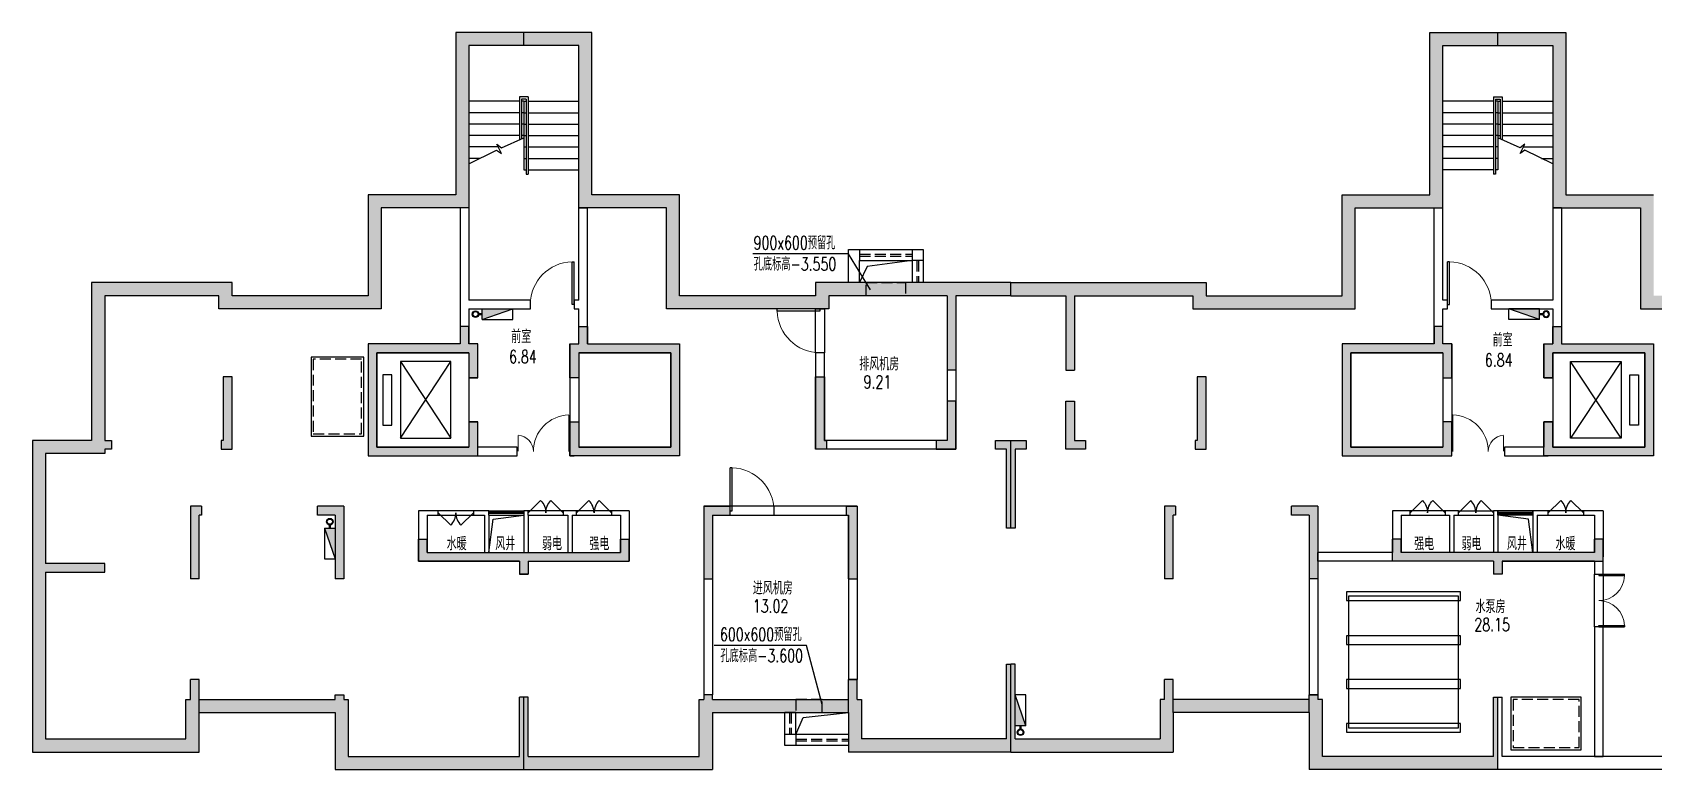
# Model space of a CAD drawing. Extents: x 791398 to 2325386, y -987887 to -518217.
# Drawn here: x 1386078 to 1423028, y -739760 to -722960 of the extents above; entities that cross this region are included whole.
import ezdxf

# ---------------------------------------------------------------- set-up
doc = ezdxf.new("R2010")
doc.units = 0
doc.header["$LTSCALE"] = 1000
doc.header["$MEASUREMENT"] = 0
doc.linetypes.add('BORDER', pattern=[1.75, 0.5, -0.25, 0.5, -0.25, 0, -0.25])
doc.linetypes.add('DASH', pattern=[0.35, 0.25, -0.1])
for name, color, linetype in [('JPS-J', 6, 'Continuous'), ('JPS-X', 1, 'BORDER'), ('JPS-XHS', 7, 'Continuous'), ('LVTRY', 6, 'Continuous'), ('PUB_DIM', 3, 'Continuous'), ('solid', 253, 'Continuous'), ('SPACE', 7, 'Continuous'), ('STAIR', 9, 'Continuous'), ('TEXT', 7, 'Continuous'), ('WALL', 8, 'Continuous'), ('wall-jg', 1, 'Continuous'), ('WINDOW', 8, 'Continuous')]:
    doc.layers.add(name, color=color, linetype=linetype)
doc.styles.add('_TCH_SPACE', font='SIMPLEX', dxfattribs={"bigfont": 'GBCBIG'})
doc.styles.add('TEXT', font='tjromans.shx', dxfattribs={"width": 0.8, "height": 400, "bigfont": 'tjhztxt.shx'})

# ---------------------------------------------------------------- blocks, each defined once
blk = doc.blocks.new('DXHS')
at = {"layer": 'JPS-XHS'}
blk.add_hatch(color=256, dxfattribs=at).paths.add_polyline_path([(-350, 240), (-350, 0), (350, 0)])
at = {"layer": 'JPS-XHS', "linetype": 'Continuous'}
for p, q in [((-350, 240), (-350, 0)), ((-350, 240), (350, 240)), ((-350, 0), (350, 0)), ((350, 240), (350, 0))]:
    blk.add_line(p, q, dxfattribs=at)
at = {"layer": 'JPS-XHS'}
blk.add_line((-350, 240), (350, 0), dxfattribs=at)
blk = doc.blocks.new('FF')
at = {"linetype": 'Continuous'}
for radius in [75, 60]:
    blk.add_circle((0, 0), radius, dxfattribs=at)
blk = doc.blocks.new('$DorLib2D$00000025')
at = {"const_width": 0.02}
for points in [[(0.481, -0.001), (0.481, 0.691)], [(-0.481, 0.001), (-0.481, 0.308)]]:
    blk.add_lwpolyline(points, dxfattribs=at)
at = {"lineweight": 13}
for centre, radius, start, end in [((0.505, -0.002), 0.699, 91.9397, 179.7238), ((-0.501, 0.003), 0.307, 359.7899, 85.7508)]:
    blk.add_arc(centre, radius, start, end, dxfattribs=at)
blk = doc.blocks.new('$DorLib2D$00000116')
at = {"color": 0}
for p, q in [((-0.5, 0), (-0.146, 0.354)), ((0.5, 0), (0.146, 0.354))]:
    blk.add_line(p, q, dxfattribs=at)
for centre, start, end in [((-0.5, 0), 0, 45), ((0.5, 0), 135, 180)]:
    blk.add_arc(centre, 0.5, start, end, dxfattribs=at)
blk = doc.blocks.new('$WINLIB2D$00000001')
for p, q in [((-0.5, 0.5), (0.5, 0.5)), ((-0.5, 0.5), (-0.5, -0.5)), ((0.5, -0.5), (0.5, 0.5)), ((0.5, 0.167), (-0.5, 0.167)), ((0.5, -0.167), (-0.5, -0.167)), ((-0.5, -0.5), (0.5, -0.5))]:
    blk.add_line(p, q)
blk = doc.blocks.new('$DorLib2D$00000002')
for p, q in [((-0.5, 0), (-0.5, 0.4875)), ((-0.475, 0.4875), (-0.5, 0.4875)), ((-0.475, 0), (-0.475, 0.4875)), ((0.475, 0), (0.475, 0.4875)), ((0.475, 0.4875), (0.5, 0.4875)), ((0.5, 0), (0.5, 0.4875)), ((-0.5, 0), (-0.475, 0)), ((0.5, 0), (0.475, 0))]:
    blk.add_line(p, q)
at = {"lineweight": 13}
for centre, start, end in [((-0.4875, 0), 0, 88.53072), ((0.4875, 0), 91.46928, 180)]:
    blk.add_arc(centre, 0.4875, start, end, dxfattribs=at)
blk = doc.blocks.new('$DorLib2D$00000001')
for p, q in [((0.45, 0.975), (0.5, 0.975)), ((0.45, 0), (0.45, 0.975)), ((0.5, 0), (0.5, 0.975)), ((0.5, 0), (0.45, 0))]:
    blk.add_line(p, q)
at = {"lineweight": 13}
blk.add_arc((0.475, 0), 0.975, 91.4693, 180, dxfattribs=at)

msp = doc.modelspace()

# ---------------------------------------------------------------- hatches: boundary and pattern name
at = {"layer": 'solid'}
for points in [[(1395728, -726660), (1393728, -726660), (1393728, -728960), (1390628, -728960), (1390628, -728660), (1387428, -728660), (1387428, -732260), (1386078, -732260), (1386078, -739360), (1389878, -739360), (1389878, -738460), (1389878, -738160), (1389878, -737710), (1389678, -737710), (1389678, -738160), (1389578, -738160), (1389578, -739060), (1386378, -739060), (1386378, -735260), (1387728, -735260), (1387728, -735060), (1386378, -735060), (1386378, -732560), (1387728, -732560), (1387728, -732460), (1387878, -732460), (1387878, -732260), (1387728, -732260), (1387728, -728960), (1390328, -728960), (1390328, -729260), (1394028, -729260), (1394028, -726960), (1396028, -726960), (1396028, -723260), (1397278, -723260), (1397278, -722960), (1395728, -722960)], [(1403928, -728660), (1403928, -728960), (1400828, -728960), (1400828, -726660), (1398828, -726660), (1398828, -722960), (1397278, -722960), (1397278, -723260), (1398528, -723260), (1398528, -726960), (1400528, -726960), (1400528, -729260), (1404228, -729260), (1404228, -728960), (1406928, -728960), (1406928, -730660), (1407128, -730660), (1407128, -728960), (1408378, -728960), (1408378, -728660)], [(1408378, -728660), (1412828, -728660), (1412828, -728960), (1415928, -728960), (1415928, -726660), (1417928, -726660), (1417928, -722960), (1419478, -722960), (1419478, -723260), (1418228, -723260), (1418228, -726960), (1416228, -726960), (1416228, -729260), (1412528, -729260), (1412528, -728960), (1409828, -728960), (1409828, -730660), (1409628, -730660), (1409628, -728960), (1408378, -728960)], [(1426128, -728660), (1426128, -728960), (1423028, -728960), (1423028, -726660), (1421028, -726660), (1421028, -722960), (1419478, -722960), (1419478, -723260), (1420728, -723260), (1420728, -726960), (1422728, -726960), (1422728, -729260), (1426428, -729260), (1426428, -728960), (1429028, -728960), (1429028, -732260), (1428878, -732260), (1428878, -732460), (1429028, -732460), (1429028, -732560), (1430378, -732560), (1430378, -735060), (1429028, -735060), (1429028, -735260), (1430378, -735260), (1430378, -735360), (1430678, -735360), (1431178, -735360), (1431178, -734960), (1430678, -734960), (1430678, -732260), (1429328, -732260), (1429328, -728660)], [(1396028, -730835), (1396228, -730835), (1396228, -730060), (1396028, -730060), (1396028, -729660), (1395828, -729660), (1395828, -730060), (1393728, -730060), (1393728, -732610), (1396228, -732610), (1396228, -731835), (1396028, -731835), (1396028, -732410), (1393928, -732410), (1393928, -730260), (1396028, -730260)], [(1398528, -730835), (1398328, -730835), (1398328, -730060), (1398528, -730060), (1398528, -729660), (1398728, -729660), (1398728, -730060), (1400828, -730060), (1400828, -732610), (1398328, -732610), (1398328, -731835), (1398528, -731835), (1398528, -732410), (1400628, -732410), (1400628, -730260), (1398528, -730260)], [(1418228, -730835), (1418428, -730835), (1418428, -730060), (1418228, -730060), (1418228, -729660), (1418028, -729660), (1418028, -730060), (1415928, -730060), (1415928, -732610), (1418428, -732610), (1418428, -731835), (1418228, -731835), (1418228, -732410), (1416128, -732410), (1416128, -730260), (1418228, -730260)], [(1420528, -730835), (1420528, -730060), (1420728, -730060), (1420728, -729660), (1420928, -729660), (1420928, -730060), (1423028, -730060), (1423028, -732610), (1420528, -732610), (1420528, -731835), (1420728, -731835), (1420728, -732410), (1422828, -732410), (1422828, -730260), (1420728, -730260), (1420728, -730835)], [(1390428, -732260), (1390378, -732260), (1390378, -732460), (1390628, -732460), (1390628, -730810), (1390428, -730810)], [(1403928, -732460), (1404178, -732460), (1404178, -732260), (1404128, -732260), (1404128, -730810), (1403928, -730810)], [(1412828, -730810), (1412628, -730810), (1412628, -732260), (1412578, -732260), (1412578, -732460), (1412828, -732460)], [(1406678, -732460), (1407128, -732460), (1407128, -731360), (1406928, -731360), (1406928, -732260), (1406678, -732260)], [(1410078, -732460), (1409628, -732460), (1409628, -731360), (1409828, -731360), (1409828, -732260), (1410078, -732260)], [(1408378, -732260), (1408028, -732260), (1408028, -732460), (1408278, -732460), (1408278, -734260), (1408378, -734260)], [(1408728, -732260), (1408378, -732260), (1408378, -734260), (1408478, -734260), (1408478, -732460), (1408728, -732460)], [(1389878, -733960), (1389928, -733960), (1389928, -733760), (1389678, -733760), (1389678, -735410), (1389878, -735410)], [(1392978, -733960), (1392978, -735410), (1393178, -735410), (1393178, -733760), (1392578, -733760), (1392578, -733960)], [(1401378, -735410), (1401578, -735410), (1401578, -733960), (1401978, -733960), (1401978, -733760), (1401378, -733760)], [(1404878, -733760), (1404628, -733760), (1404628, -733960), (1404678, -733960), (1404678, -735410), (1404878, -735410)], [(1411878, -735410), (1412078, -735410), (1412078, -733960), (1412128, -733960), (1412128, -733760), (1411878, -733760)], [(1415378, -733760), (1414778, -733760), (1414778, -733960), (1415178, -733960), (1415178, -735410), (1415378, -735410)], [(1395078, -734810), (1395078, -734510), (1394878, -734510), (1394878, -735010), (1397178, -735010), (1397178, -735310), (1397378, -735310), (1397378, -735010), (1399678, -735010), (1399678, -734510), (1399478, -734510), (1399478, -734810)], [(1417278, -734810), (1417278, -734510), (1417078, -734510), (1417078, -735010), (1419378, -735010), (1419378, -735310), (1419578, -735310), (1419578, -735010), (1421878, -735010), (1421878, -734510), (1421678, -734510), (1421678, -734810)], [(1408378, -737360), (1408278, -737360), (1408278, -739060), (1404978, -739060), (1404978, -738160), (1404878, -738160), (1404878, -737710), (1404678, -737710), (1404678, -738160), (1404678, -738460), (1404678, -739360), (1408378, -739360)], [(1408378, -737360), (1408478, -737360), (1408478, -739060), (1411778, -739060), (1411778, -738160), (1411878, -738160), (1411878, -737710), (1412078, -737710), (1412078, -738160), (1412078, -738460), (1412078, -739360), (1408378, -739360)], [(1397278, -738110), (1397178, -738110), (1397178, -739460), (1393278, -739460), (1393278, -738160), (1393178, -738160), (1393178, -738060), (1392978, -738060), (1392978, -738160), (1389878, -738160), (1389878, -738460), (1392978, -738460), (1392978, -739760), (1397278, -739760)], [(1404678, -738160), (1401578, -738160), (1401578, -738060), (1401378, -738060), (1401378, -738160), (1401278, -738160), (1401278, -739460), (1397378, -739460), (1397378, -738110), (1397278, -738110), (1397278, -739760), (1401578, -739760), (1401578, -738460), (1404678, -738460)], [(1412078, -738160), (1412078, -738460), (1415178, -738460), (1415178, -738160)], [(1419478, -738110), (1419378, -738110), (1419378, -739460), (1415478, -739460), (1415478, -738160), (1415378, -738160), (1415378, -738060), (1415178, -738060), (1415178, -738160), (1415178, -738460), (1415178, -739760), (1419478, -739760)]]:
    msp.add_hatch(color=256, dxfattribs=at).paths.add_polyline_path(points)

# ---------------------------------------------------------------- linework, layer by layer
at = {"layer": 'JPS-J'}
for points in [[(1416028, -735710), (1416028, -735910), (1418628, -735910), (1418628, -735710)], [(1418578, -735810), (1416078, -735810), (1416078, -738810), (1418578, -738810)], [(1416028, -736710), (1416028, -736910), (1418628, -736910), (1418628, -736710)], [(1416028, -737710), (1416028, -737910), (1418628, -737910), (1418628, -737710)], [(1416028, -738710), (1416028, -738910), (1418628, -738910), (1418628, -738710)]]:
    msp.add_lwpolyline(points, close=True, dxfattribs=at)
at = {"layer": 'JPS-X', "const_width": 50}
for points in [[(1396253, -729380), (1396328, -729380)], [(1420503, -729380), (1420428, -729380)], [(1392858, -734185), (1392858, -734260)], [(1408598, -738835), (1408598, -738760)]]:
    msp.add_lwpolyline(points, dxfattribs=at)
at = {"layer": 'LVTRY'}
for points in [[(1396478, -734810), (1396576, -734054), (1397278, -733960)], [(1420278, -734810), (1420180, -734054), (1419478, -733960)]]:
    msp.add_lwpolyline(points, dxfattribs=at)
at = {"layer": 'PUB_DIM'}
for points in [[(1405178, -728826), (1404676, -728006), (1402500, -728006)], [(1404078, -738276), (1403722, -736931), (1401616, -736931)]]:
    msp.add_lwpolyline(points, dxfattribs=at)
at = {"layer": 'solid'}
for p, q in [((1397278, -723260), (1397278, -722960)), ((1419478, -723260), (1419478, -722960)), ((1408378, -728960), (1408378, -728660)), ((1408378, -728960), (1408378, -728660)), ((1408378, -734260), (1408378, -732260)), ((1408378, -739360), (1408378, -737360)), ((1408378, -739360), (1408378, -737360)), ((1389878, -738460), (1389878, -738160)), ((1397278, -739760), (1397278, -738110)), ((1404678, -738460), (1404678, -738160)), ((1412078, -738460), (1412078, -738160)), ((1415178, -738460), (1415178, -738160)), ((1419478, -739760), (1419478, -738110))]:
    msp.add_line(p, q, dxfattribs=at)
at = {"layer": 'STAIR'}
for p, q in [((1397178, -724530), (1396028, -724530)), ((1397378, -724430), (1397178, -724430)), ((1397178, -724430), (1397178, -725408)), ((1397328, -724480), (1397228, -724480)), ((1397228, -724480), (1397228, -725385)), ((1397278, -724530), (1397228, -724530)), ((1397278, -724530), (1397278, -726090)), ((1397278, -724530), (1397328, -724530)), ((1397278, -724530), (1397278, -725363)), ((1397328, -724480), (1397328, -726190)), ((1397378, -724430), (1397378, -726190)), ((1397378, -724530), (1398528, -724530)), ((1419378, -724530), (1418228, -724530)), ((1419378, -724430), (1419578, -724430)), ((1419378, -724430), (1419378, -726190)), ((1419428, -724480), (1419428, -726190)), ((1419428, -724480), (1419528, -724480)), ((1419478, -724530), (1419428, -724530)), ((1419478, -724530), (1419478, -725363)), ((1419478, -724530), (1419528, -724530)), ((1419478, -724530), (1419478, -726090)), ((1419528, -724480), (1419528, -725385)), ((1419578, -724430), (1419578, -725408)), ((1419578, -724530), (1420728, -724530)), ((1397178, -724790), (1396028, -724790)), ((1397278, -724790), (1397228, -724790)), ((1397278, -724790), (1397328, -724790)), ((1397378, -724790), (1398528, -724790)), ((1419378, -724790), (1418228, -724790)), ((1419478, -724790), (1419428, -724790)), ((1419478, -724790), (1419528, -724790)), ((1419578, -724790), (1420728, -724790)), ((1397178, -725050), (1396028, -725050)), ((1397178, -725310), (1396028, -725310)), ((1397278, -725050), (1397228, -725050)), ((1397278, -725310), (1397228, -725310)), ((1397278, -725050), (1397328, -725050)), ((1397278, -725310), (1397328, -725310)), ((1397378, -725050), (1398528, -725050)), ((1397378, -725310), (1398528, -725310)), ((1419378, -725050), (1418228, -725050)), ((1419378, -725310), (1418228, -725310)), ((1419478, -725050), (1419428, -725050)), ((1419478, -725310), (1419428, -725310)), ((1419478, -725050), (1419528, -725050)), ((1419478, -725310), (1419528, -725310)), ((1419578, -725050), (1420728, -725050)), ((1419578, -725310), (1420728, -725310)), ((1396691, -725570), (1396028, -725570)), ((1396028, -725956), (1396659, -725641)), ((1396659, -725641), (1396766, -725722)), ((1396766, -725722), (1396660, -725507)), ((1396660, -725507), (1396767, -725588)), ((1396767, -725588), (1397278, -725363)), ((1397278, -725570), (1397328, -725570)), ((1397378, -725570), (1398528, -725570)), ((1419378, -725570), (1418228, -725570)), ((1419478, -725570), (1419428, -725570)), ((1419988, -725588), (1419478, -725363)), ((1420095, -725507), (1419988, -725588)), ((1419989, -725722), (1420095, -725507)), ((1420096, -725641), (1419989, -725722)), ((1420064, -725570), (1420728, -725570)), ((1420728, -725956), (1420096, -725641)), ((1396281, -725830), (1396028, -725830)), ((1397278, -725830), (1397328, -725830)), ((1397378, -725830), (1398528, -725830)), ((1419378, -725830), (1418228, -725830)), ((1419478, -725830), (1419428, -725830)), ((1420474, -725830), (1420728, -725830)), ((1397278, -726090), (1397328, -726090)), ((1397328, -726190), (1397378, -726190)), ((1397378, -726090), (1398528, -726090)), ((1419378, -726090), (1418228, -726090)), ((1419428, -726190), (1419378, -726190)), ((1419478, -726090), (1419428, -726090)), ((1403928, -730260), (1403928, -729260)), ((1404128, -729260), (1404128, -730260)), ((1394468, -730460), (1395618, -732210)), ((1394468, -732210), (1395618, -730460)), ((1422287, -730460), (1421137, -732210)), ((1422287, -732210), (1421137, -730460)), ((1396028, -730835), (1396028, -731835)), ((1420728, -730835), (1420728, -731835)), ((1402978, -733760), (1401978, -733760)), ((1396128, -733860), (1395328, -733860)), ((1395328, -733960), (1396128, -733960)), ((1398178, -733860), (1397378, -733860)), ((1397378, -733960), (1398178, -733960)), ((1399278, -733860), (1398478, -733860)), ((1398478, -733960), (1399278, -733960)), ((1401978, -733960), (1402978, -733960)), ((1418278, -733860), (1417478, -733860)), ((1417478, -733960), (1418278, -733960)), ((1418578, -733860), (1419378, -733860)), ((1418578, -733960), (1419378, -733960)), ((1421428, -733860), (1420628, -733860)), ((1420628, -733960), (1421428, -733960)), ((1421678, -736510), (1421678, -735310)), ((1421878, -735310), (1421878, -736510))]:
    msp.add_line(p, q, dxfattribs=at)
for points in [[(1406128, -728160), (1405107, -728291), (1404928, -728660)], [(1403478, -738960), (1403642, -738570), (1404678, -738460)]]:
    msp.add_lwpolyline(points, dxfattribs=at)
at = {"layer": 'STAIR', "linetype": 'DASH'}
for points in [[(1405078, -728660), (1405978, -728660), (1405978, -728960), (1405078, -728960)], [(1392478, -732110), (1393578, -732110), (1393578, -730410), (1392478, -730410)], [(1404078, -738160), (1403478, -738160), (1403478, -738460), (1404078, -738460)], [(1419828, -738160), (1419828, -739260), (1421328, -739260), (1421328, -738160)]]:
    msp.add_lwpolyline(points, close=True, dxfattribs=at)
at = {"layer": 'STAIR'}
for points in [[(1392428, -732160), (1393628, -732160), (1393628, -730360), (1392428, -730360)], [(1395618, -732210), (1395618, -730460), (1394468, -730460), (1394468, -732210)], [(1421137, -732210), (1421137, -730460), (1422287, -730460), (1422287, -732210)], [(1394268, -731910), (1394268, -730760), (1394068, -730760), (1394068, -731910)], [(1422487, -731910), (1422487, -730760), (1422687, -730760), (1422687, -731910)], [(1419778, -738110), (1419778, -739310), (1421378, -739310), (1421378, -738110)]]:
    msp.add_lwpolyline(points, close=True, dxfattribs=at)
at = {"layer": 'WALL'}
for p, q in [((1395828, -726960), (1395828, -729160)), ((1396028, -726960), (1395828, -726960)), ((1396028, -726960), (1396028, -729060)), ((1398528, -729060), (1398528, -726960)), ((1398528, -726960), (1398728, -726960)), ((1398728, -729160), (1398728, -726960)), ((1418028, -729160), (1418028, -726960)), ((1418028, -726960), (1418228, -726960)), ((1418228, -729060), (1418228, -726960)), ((1420728, -726960), (1420728, -729060)), ((1420928, -726960), (1420728, -726960)), ((1420928, -726960), (1420928, -729160)), ((1395828, -729160), (1395828, -730060)), ((1397428, -729060), (1396028, -729060)), ((1396028, -729260), (1397428, -729260)), ((1396028, -729260), (1396028, -730060)), ((1397428, -729260), (1397428, -729060)), ((1398528, -729060), (1398428, -729060)), ((1398428, -729060), (1398428, -729260)), ((1398428, -729260), (1398528, -729260)), ((1398528, -730060), (1398528, -729260)), ((1398728, -730060), (1398728, -729160)), ((1403928, -729260), (1404128, -729260)), ((1418028, -730060), (1418028, -729160)), ((1418328, -729060), (1418228, -729060)), ((1418228, -730060), (1418228, -729260)), ((1418228, -729260), (1418328, -729260)), ((1418328, -729260), (1418328, -729060)), ((1420728, -729060), (1419328, -729060)), ((1419328, -729060), (1419328, -729260)), ((1419328, -729260), (1420728, -729260)), ((1420728, -729260), (1420728, -730060)), ((1420928, -729160), (1420928, -730060)), ((1393728, -730060), (1393728, -732610)), ((1395828, -730060), (1393728, -730060)), ((1396228, -730060), (1396028, -730060)), ((1396228, -730835), (1396228, -730060)), ((1398328, -730060), (1398328, -732410)), ((1398328, -730060), (1398528, -730060)), ((1398728, -730060), (1400828, -730060)), ((1400828, -730060), (1400828, -732610)), ((1415928, -730060), (1415928, -732610)), ((1418028, -730060), (1415928, -730060)), ((1418428, -730060), (1418228, -730060)), ((1418428, -730060), (1418428, -732410)), ((1420528, -730060), (1420728, -730060)), ((1420528, -730060), (1420528, -730835)), ((1420928, -730060), (1423028, -730060)), ((1423028, -730060), (1423028, -732610)), ((1393928, -730260), (1393928, -732410)), ((1395928, -730260), (1393928, -730260)), ((1396028, -730260), (1395928, -730260)), ((1396028, -730260), (1396028, -730835)), ((1398528, -730260), (1398528, -732410)), ((1398528, -730260), (1398628, -730260)), ((1398628, -730260), (1400628, -730260)), ((1400628, -730260), (1400628, -732410)), ((1404128, -730260), (1403928, -730260)), ((1403928, -730260), (1403928, -732460)), ((1404128, -732260), (1404128, -730260)), ((1416128, -730260), (1416128, -732410)), ((1418128, -730260), (1416128, -730260)), ((1418228, -730260), (1418128, -730260)), ((1418228, -730260), (1418228, -732410)), ((1420728, -730260), (1420828, -730260)), ((1420728, -730835), (1420728, -730260)), ((1420828, -730260), (1422828, -730260)), ((1422828, -730260), (1422828, -732410)), ((1396028, -730835), (1396228, -730835)), ((1406928, -730660), (1406928, -732260)), ((1407128, -730660), (1406928, -730660)), ((1407128, -730660), (1407128, -732460)), ((1420528, -730835), (1420728, -730835)), ((1396228, -731835), (1396028, -731835)), ((1396028, -731835), (1396028, -732410)), ((1396228, -732410), (1396228, -731835)), ((1420728, -731835), (1420528, -731835)), ((1420528, -731835), (1420528, -732410)), ((1420728, -732410), (1420728, -731835)), ((1406928, -732260), (1404128, -732260)), ((1393728, -732610), (1396136, -732610)), ((1393928, -732410), (1396028, -732410)), ((1396128, -732610), (1397128, -732610)), ((1397128, -732410), (1396228, -732410)), ((1397128, -732610), (1397128, -732410)), ((1398328, -732410), (1398328, -732610)), ((1398328, -732610), (1398428, -732610)), ((1400828, -732610), (1398420, -732610)), ((1400628, -732410), (1398528, -732410)), ((1407128, -732460), (1403928, -732460)), ((1415928, -732610), (1418336, -732610)), ((1416128, -732410), (1418228, -732410)), ((1418328, -732610), (1418428, -732610)), ((1418428, -732610), (1418428, -732410)), ((1420528, -732410), (1419628, -732410)), ((1419628, -732410), (1419628, -732610)), ((1419628, -732610), (1420628, -732610)), ((1423028, -732610), (1420620, -732610)), ((1422828, -732410), (1420728, -732410)), ((1401978, -733760), (1401378, -733760)), ((1401378, -733760), (1401378, -738060)), ((1401978, -733960), (1401978, -733760)), ((1404878, -733760), (1402978, -733760)), ((1402978, -733760), (1402978, -733960)), ((1404878, -733760), (1404878, -737710)), ((1394878, -733860), (1394878, -735010)), ((1395328, -733860), (1394878, -733860)), ((1395078, -733960), (1395078, -734810)), ((1395078, -733960), (1395328, -733960)), ((1395328, -733960), (1395328, -733860)), ((1396478, -733860), (1396128, -733860)), ((1396128, -733860), (1396128, -733960)), ((1396128, -733960), (1396378, -733960)), ((1396378, -733960), (1396378, -734810)), ((1396478, -733960), (1396478, -733860)), ((1396478, -733960), (1396478, -734810)), ((1397378, -733860), (1397278, -733860)), ((1397278, -733860), (1397278, -733960)), ((1397278, -733960), (1397278, -734810)), ((1397378, -733960), (1397378, -733860)), ((1397378, -733960), (1397378, -734810)), ((1398378, -733860), (1398178, -733860)), ((1398178, -733860), (1398178, -733960)), ((1398178, -733960), (1398278, -733960)), ((1398278, -733960), (1398278, -734810)), ((1398478, -733860), (1398378, -733860)), ((1398378, -733960), (1398378, -734810)), ((1398378, -733960), (1398478, -733960)), ((1398478, -733960), (1398478, -733860)), ((1399678, -733860), (1399278, -733860)), ((1399278, -733860), (1399278, -733960)), ((1399278, -733960), (1399478, -733960)), ((1399478, -733960), (1399478, -734810)), ((1399678, -733860), (1399678, -735010)), ((1401578, -733960), (1401978, -733960)), ((1401578, -733960), (1401578, -738060)), ((1402978, -733960), (1404678, -733960)), ((1404678, -733960), (1404678, -737710)), ((1417478, -733860), (1417078, -733860)), ((1417078, -733860), (1417078, -734810)), ((1417278, -733960), (1417478, -733960)), ((1417278, -733960), (1417278, -734810)), ((1417478, -733960), (1417478, -733860)), ((1418378, -733860), (1418278, -733860)), ((1418278, -733860), (1418278, -733960)), ((1418278, -733960), (1418378, -733960)), ((1418578, -733860), (1418378, -733860)), ((1418378, -733960), (1418378, -734810)), ((1418478, -733960), (1418478, -734810)), ((1418478, -733960), (1418578, -733960)), ((1418578, -733960), (1418578, -733860)), ((1419478, -733860), (1419378, -733860)), ((1419378, -733860), (1419378, -733960)), ((1419378, -733960), (1419378, -734810)), ((1419478, -733960), (1419478, -733860)), ((1419478, -733960), (1419478, -734810)), ((1420628, -733860), (1420278, -733860)), ((1420278, -733860), (1420278, -733960)), ((1420278, -733960), (1420278, -734810)), ((1420378, -733960), (1420628, -733960)), ((1420378, -733960), (1420378, -734810)), ((1420628, -733960), (1420628, -733860)), ((1421878, -733860), (1421428, -733860)), ((1421428, -733860), (1421428, -733960)), ((1421428, -733960), (1421678, -733960)), ((1421678, -733960), (1421678, -734810)), ((1421878, -733860), (1421878, -734910)), ((1395078, -734810), (1396378, -734810)), ((1396478, -734810), (1397278, -734810)), ((1397278, -734810), (1397278, -734810)), ((1397378, -734810), (1398278, -734810)), ((1398378, -734810), (1399478, -734810)), ((1417078, -734810), (1415378, -734810)), ((1415378, -735010), (1415378, -734810)), ((1418378, -734810), (1417278, -734810)), ((1419378, -734810), (1418478, -734810)), ((1420278, -734810), (1419478, -734810)), ((1419478, -734810), (1419478, -734810)), ((1421678, -734810), (1420378, -734810)), ((1421878, -735310), (1421878, -734910)), ((1394878, -735010), (1396478, -735010)), ((1396478, -735010), (1397178, -735010)), ((1397178, -735010), (1397178, -735310)), ((1397378, -735010), (1398378, -735010)), ((1397378, -735010), (1397378, -735310)), ((1397378, -735010), (1397378, -735010)), ((1398378, -735010), (1399678, -735010)), ((1417178, -735010), (1415378, -735010)), ((1418378, -735010), (1417178, -735010)), ((1419378, -735010), (1418378, -735010)), ((1419378, -735010), (1419378, -735310)), ((1419378, -735010), (1419378, -735010)), ((1420278, -735010), (1419578, -735010)), ((1419578, -735010), (1419578, -735310)), ((1421678, -735010), (1420278, -735010)), ((1421678, -735010), (1421678, -735310)), ((1397378, -735310), (1397178, -735310)), ((1415178, -735410), (1415178, -738060)), ((1415378, -735410), (1415178, -735410)), ((1415378, -735410), (1415378, -738060)), ((1419578, -735310), (1419378, -735310)), ((1421678, -735310), (1421878, -735310)), ((1421878, -736510), (1421678, -736510)), ((1421678, -736510), (1421678, -739460)), ((1421878, -739460), (1421878, -736510)), ((1404878, -737710), (1404678, -737710)), ((1401578, -738060), (1401378, -738060)), ((1415378, -738060), (1415178, -738060)), ((1421678, -739460), (1421878, -739460))]:
    msp.add_line(p, q, dxfattribs=at)
for points in [[(1404678, -728660), (1404678, -727910), (1406378, -727910), (1406378, -728660)], [(1404678, -739210), (1403228, -739210), (1403228, -738460)]]:
    msp.add_lwpolyline(points, dxfattribs=at)
for points in [[(1406128, -728660), (1404928, -728660), (1404928, -728160), (1406128, -728160)], [(1403478, -738460), (1404678, -738460), (1404678, -738960), (1403478, -738960)]]:
    msp.add_lwpolyline(points, close=True, dxfattribs=at)
at = {"layer": 'wall-jg'}
for p, q in [((1398828, -722960), (1395728, -722960)), ((1395728, -722960), (1395728, -726660)), ((1398828, -726660), (1398828, -722960)), ((1417928, -726660), (1417928, -722960)), ((1417928, -722960), (1421028, -722960)), ((1421028, -722960), (1421028, -726660)), ((1396028, -723260), (1396028, -726960)), ((1398528, -723260), (1396028, -723260)), ((1398528, -726960), (1398528, -723260)), ((1418228, -726960), (1418228, -723260)), ((1418228, -723260), (1420728, -723260)), ((1420728, -723260), (1420728, -726960)), ((1393728, -726660), (1393728, -728960)), ((1395728, -726660), (1393728, -726660)), ((1400828, -726660), (1398828, -726660)), ((1400828, -728960), (1400828, -726660)), ((1415928, -726660), (1417928, -726660)), ((1415928, -728960), (1415928, -726660)), ((1421028, -726660), (1423028, -726660)), ((1394028, -726960), (1394028, -729260)), ((1396028, -726960), (1394028, -726960)), ((1400528, -726960), (1398528, -726960)), ((1400528, -729260), (1400528, -726960)), ((1416228, -729260), (1416228, -726960)), ((1416228, -726960), (1418228, -726960)), ((1420728, -726960), (1422728, -726960)), ((1422728, -726960), (1422728, -729260)), ((1387428, -728660), (1387428, -732260)), ((1390628, -728660), (1387428, -728660)), ((1387728, -728960), (1387728, -732260)), ((1390328, -728960), (1387728, -728960)), ((1390328, -729260), (1390328, -728960)), ((1390628, -728960), (1390628, -728660)), ((1393728, -728960), (1390628, -728960)), ((1403928, -728960), (1400828, -728960)), ((1408378, -728660), (1403928, -728660)), ((1403928, -728660), (1403928, -728960)), ((1404228, -728960), (1404228, -729260)), ((1406928, -728960), (1404228, -728960)), ((1406928, -728960), (1406928, -730660)), ((1407128, -728960), (1407128, -730660)), ((1408378, -728960), (1407128, -728960)), ((1408378, -728660), (1412828, -728660)), ((1408378, -728960), (1409628, -728960)), ((1409628, -728960), (1409628, -730660)), ((1409828, -728960), (1412528, -728960)), ((1409828, -728960), (1409828, -730660)), ((1412528, -728960), (1412528, -729260)), ((1412828, -728660), (1412828, -728960)), ((1412828, -728960), (1415928, -728960)), ((1394028, -729260), (1390328, -729260)), ((1404228, -729260), (1400528, -729260)), ((1412528, -729260), (1416228, -729260)), ((1422728, -729260), (1426428, -729260)), ((1390628, -730810), (1390428, -730810)), ((1390428, -730810), (1390428, -732260)), ((1390628, -732460), (1390628, -730810)), ((1403928, -732460), (1403928, -730810)), ((1403928, -730810), (1404128, -730810)), ((1404128, -730810), (1404128, -732260)), ((1407128, -730660), (1406928, -730660)), ((1409628, -730660), (1409828, -730660)), ((1412628, -730810), (1412628, -732260)), ((1412828, -730810), (1412628, -730810)), ((1412828, -732460), (1412828, -730810)), ((1387428, -732260), (1386078, -732260)), ((1386078, -732260), (1386078, -739360)), ((1390378, -732260), (1390378, -732460)), ((1390428, -732260), (1390378, -732260)), ((1404128, -732260), (1404178, -732260)), ((1404178, -732260), (1404178, -732460)), ((1412628, -732260), (1412578, -732260)), ((1412578, -732260), (1412578, -732460)), ((1387728, -732560), (1386378, -732560)), ((1386378, -732560), (1386378, -735060)), ((1387728, -732460), (1387728, -732560)), ((1390378, -732460), (1390628, -732460)), ((1404178, -732460), (1403928, -732460)), ((1412578, -732460), (1412828, -732460)), ((1389928, -733760), (1389678, -733760)), ((1389678, -733760), (1389678, -735410)), ((1389928, -733760), (1389928, -733960)), ((1393178, -733760), (1392578, -733760)), ((1392578, -733960), (1392578, -733760)), ((1393178, -733760), (1393178, -735410)), ((1401378, -733760), (1401978, -733760)), ((1401378, -733760), (1401378, -735410)), ((1401978, -733960), (1401978, -733760)), ((1404628, -733760), (1404878, -733760)), ((1404628, -733760), (1404628, -733960)), ((1404878, -733760), (1404878, -735410)), ((1411878, -733760), (1411878, -735410)), ((1412128, -733760), (1411878, -733760)), ((1412128, -733760), (1412128, -733960)), ((1414778, -733960), (1414778, -733760)), ((1415378, -733760), (1414778, -733760)), ((1415378, -733760), (1415378, -735410)), ((1389878, -735410), (1389878, -733960)), ((1389928, -733960), (1389878, -733960)), ((1392978, -733960), (1392578, -733960)), ((1392978, -733960), (1392978, -735410)), ((1401578, -733960), (1401578, -735410)), ((1401578, -733960), (1401978, -733960)), ((1404628, -733960), (1404678, -733960)), ((1404678, -735410), (1404678, -733960)), ((1412128, -733960), (1412078, -733960)), ((1412078, -735410), (1412078, -733960)), ((1415178, -733960), (1414778, -733960)), ((1415178, -733960), (1415178, -735410)), ((1394878, -734510), (1395078, -734510)), ((1394878, -735010), (1394878, -734510)), ((1395078, -734810), (1395078, -734510)), ((1399478, -734510), (1399678, -734510)), ((1399478, -734810), (1399478, -734510)), ((1399678, -735010), (1399678, -734510)), ((1417278, -734510), (1417078, -734510)), ((1417078, -735010), (1417078, -734510)), ((1417278, -734810), (1417278, -734510)), ((1421678, -734810), (1421678, -734510)), ((1421878, -734510), (1421678, -734510)), ((1421878, -735010), (1421878, -734510)), ((1395078, -734810), (1399478, -734810)), ((1421678, -734810), (1417278, -734810)), ((1387728, -735060), (1386378, -735060)), ((1386378, -735260), (1387728, -735260)), ((1386378, -735260), (1386378, -739060)), ((1387728, -735260), (1387728, -735060)), ((1397178, -735010), (1394878, -735010)), ((1397178, -735010), (1397178, -735310)), ((1397378, -735010), (1397378, -735310)), ((1397378, -735010), (1399678, -735010)), ((1419378, -735010), (1417078, -735010)), ((1419378, -735010), (1419378, -735310)), ((1419578, -735010), (1419578, -735310)), ((1419578, -735010), (1421878, -735010)), ((1389878, -735410), (1389678, -735410)), ((1393178, -735410), (1392978, -735410)), ((1397178, -735310), (1397378, -735310)), ((1401378, -735410), (1401578, -735410)), ((1404678, -735410), (1404878, -735410)), ((1412078, -735410), (1411878, -735410)), ((1415378, -735410), (1415178, -735410)), ((1419578, -735310), (1419378, -735310)), ((1408278, -737360), (1408378, -737360)), ((1408278, -739060), (1408278, -737360)), ((1408478, -737360), (1408378, -737360)), ((1408478, -739060), (1408478, -737360)), ((1389878, -737710), (1389678, -737710)), ((1389678, -738160), (1389678, -737710)), ((1389878, -738160), (1389878, -737710)), ((1404678, -737710), (1404878, -737710)), ((1404678, -738160), (1404678, -737710)), ((1404878, -738160), (1404878, -737710)), ((1411878, -738160), (1411878, -737710)), ((1412078, -737710), (1411878, -737710)), ((1412078, -738160), (1412078, -737710)), ((1389578, -739060), (1389578, -738160)), ((1389578, -738160), (1389678, -738160)), ((1389878, -738160), (1392978, -738160)), ((1392978, -738160), (1392978, -738110)), ((1393178, -738160), (1393278, -738160)), ((1393278, -738160), (1393278, -739460)), ((1397378, -738110), (1397178, -738110)), ((1397178, -739460), (1397178, -738110)), ((1397378, -739460), (1397378, -738110)), ((1401278, -739460), (1401278, -738160)), ((1401278, -738160), (1401378, -738160)), ((1401578, -738160), (1404678, -738160)), ((1404878, -738160), (1404978, -738160)), ((1404978, -738160), (1404978, -739060)), ((1411878, -738160), (1411778, -738160)), ((1411778, -738160), (1411778, -739060)), ((1415178, -738160), (1412078, -738160)), ((1415178, -738160), (1415178, -738110)), ((1415478, -738160), (1415378, -738160)), ((1415478, -739460), (1415478, -738160)), ((1419378, -739460), (1419378, -738110)), ((1419378, -738110), (1419578, -738110)), ((1419578, -739460), (1419578, -738110)), ((1389878, -739360), (1389878, -738460)), ((1389878, -738460), (1392978, -738460)), ((1392978, -738460), (1392978, -739760)), ((1401578, -738460), (1404678, -738460)), ((1401578, -738460), (1401578, -739760)), ((1404678, -738460), (1404678, -739360)), ((1412078, -738460), (1412078, -739360)), ((1415178, -738460), (1412078, -738460)), ((1415178, -738460), (1415178, -739760)), ((1386078, -739360), (1389878, -739360)), ((1386378, -739060), (1389578, -739060)), ((1408378, -739360), (1404678, -739360)), ((1408278, -739060), (1404978, -739060)), ((1408378, -739360), (1412078, -739360)), ((1408478, -739060), (1411778, -739060)), ((1393278, -739460), (1397178, -739460)), ((1397378, -739460), (1401278, -739460)), ((1419378, -739460), (1415478, -739460)), ((1423478, -739460), (1419578, -739460)), ((1392978, -739760), (1401578, -739760)), ((1423778, -739760), (1415178, -739760))]:
    msp.add_line(p, q, dxfattribs=at)
for points in [[(1396028, -730835), (1396228, -730835), (1396228, -730060), (1396028, -730060), (1396028, -729660), (1395828, -729660), (1395828, -730060), (1393728, -730060), (1393728, -732610), (1396228, -732610), (1396228, -731835), (1396028, -731835), (1396028, -732410), (1393928, -732410), (1393928, -730260), (1396028, -730260), (1396028, -730835)], [(1398528, -730835), (1398328, -730835), (1398328, -730060), (1398528, -730060), (1398528, -729660), (1398728, -729660), (1398728, -730060), (1400828, -730060), (1400828, -732610), (1398328, -732610), (1398328, -731835), (1398528, -731835), (1398528, -732410), (1400628, -732410), (1400628, -730260), (1398528, -730260), (1398528, -730835)], [(1418228, -730835), (1418428, -730835), (1418428, -730060), (1418228, -730060), (1418228, -729660), (1418028, -729660), (1418028, -730060), (1415928, -730060), (1415928, -732610), (1418428, -732610), (1418428, -731835), (1418228, -731835), (1418228, -732410), (1416128, -732410), (1416128, -730260), (1418228, -730260), (1418228, -730835)], [(1420528, -730835), (1420528, -730060), (1420728, -730060), (1420728, -729660), (1420928, -729660), (1420928, -730060), (1423028, -730060), (1423028, -732610), (1420528, -732610), (1420528, -731835), (1420728, -731835), (1420728, -732410), (1422828, -732410), (1422828, -730260), (1420728, -730260), (1420728, -730835), (1420528, -730835)], [(1406678, -732460), (1407128, -732460), (1407128, -731360), (1406928, -731360), (1406928, -732260), (1406678, -732260), (1406678, -732460)], [(1410078, -732460), (1409628, -732460), (1409628, -731360), (1409828, -731360), (1409828, -732260), (1410078, -732260), (1410078, -732460)], [(1387728, -732260), (1387878, -732260), (1387878, -732460), (1387728, -732460)], [(1408028, -732260), (1408728, -732260), (1408728, -732460), (1408478, -732460), (1408478, -734260), (1408278, -734260), (1408278, -732460), (1408028, -732460), (1408028, -732260)], [(1392978, -738160), (1392978, -738060), (1393178, -738060), (1393178, -738160)], [(1401578, -738160), (1401578, -738060), (1401378, -738060), (1401378, -738160)], [(1415178, -738160), (1415178, -738060), (1415378, -738060), (1415378, -738160)]]:
    msp.add_lwpolyline(points, dxfattribs=at)
at = {"layer": 'WINDOW', "linetype": 'DASH'}
for p, q in [((1404928, -727910), (1404928, -728160)), ((1406128, -727910), (1406128, -728160)), ((1404928, -728015), (1406128, -728015)), ((1404928, -728057), (1406128, -728057)), ((1406378, -728161), (1406128, -728161)), ((1406232, -728161), (1406232, -728661)), ((1406274, -728161), (1406274, -728661)), ((1406378, -728660), (1406128, -728660)), ((1396228, -730835), (1396028, -730835)), ((1420728, -730835), (1420528, -730835)), ((1396028, -731835), (1396228, -731835)), ((1420528, -731835), (1420728, -731835)), ((1403478, -738461), (1403228, -738461)), ((1403332, -738461), (1403332, -738961)), ((1403374, -738461), (1403374, -738961)), ((1403478, -738960), (1403228, -738960)), ((1403478, -738960), (1403478, -739210)), ((1404678, -738960), (1404678, -739210)), ((1403478, -739065), (1404678, -739065)), ((1403478, -739107), (1404678, -739107))]:
    msp.add_line(p, q, dxfattribs=at)

# ---------------------------------------------------------------- block references
at = {"layer": 'JPS-X'}
msp.add_blockref('FF', (1396178, -729380), dxfattribs=at)
at = {"layer": 'JPS-X', "xscale": -1}
msp.add_blockref('FF', (1420578, -729380), dxfattribs=at)
at = {"layer": 'JPS-X'}
for p, rotation in [((1392858, -734110), 270), ((1408598, -738910), 90)]:
    msp.add_blockref('FF', p, dxfattribs=dict(at, rotation=rotation))
at = {"layer": 'JPS-XHS', "xscale": -1}
for p, rotation in [((1396678, -729260), 180), ((1392978, -734610), 90), ((1408478, -738410), 270)]:
    msp.add_blockref('DXHS', p, dxfattribs=dict(at, rotation=rotation))
at = {"layer": 'JPS-XHS', "rotation": 180}
msp.add_blockref('DXHS', (1420078, -729260), dxfattribs=at)
at = {"layer": 'WINDOW'}
for name, p, xscale, yscale, zscale, rotation in [('$DorLib2D$00000001', (1397928, -729160), -1000, -1000, -1000, 180), ('$DorLib2D$00000001', (1404028, -729760), -1000, -1000, -1000, 270.0000000000043), ('$DorLib2D$00000025', (1397728, -732510), -1200, -1200, -1200, 180), ('$DorLib2D$00000001', (1402478, -733860), -1000, 1000, -1000, 2.223368870447016e-11), ('$DorLib2D$00000116', (1417878, -733910), 800, -800, 800, 180), ('$DorLib2D$00000116', (1418978, -733910), -800, -800, -800, 180), ('$DorLib2D$00000116', (1421028, -733910), 800, -800, 800, 180), ('$WINLIB2D$00000001', (1419878, -733910), 800, 100, 800, 180), ('$DorLib2D$00000002', (1421778, -735910), -1200, 1200, -1200, 270.000000000003)]:
    msp.add_blockref(name, p, dxfattribs=dict(at, xscale=xscale, yscale=yscale, zscale=zscale, rotation=rotation))
for name, p, xscale, yscale, zscale in [('$DorLib2D$00000001', (1418828, -729160), -1000, 1000, -1000), ('$DorLib2D$00000025', (1419028, -732510), -1200, 1200, -1200), ('$DorLib2D$00000116', (1397778, -733910), -800, 800, -800), ('$DorLib2D$00000116', (1398878, -733910), 800, 800, 800), ('$DorLib2D$00000116', (1395728, -733910), -800, -800, -800), ('$WINLIB2D$00000001', (1396878, -733910), 800, -100, 800)]:
    msp.add_blockref(name, p, dxfattribs=dict(at, xscale=xscale, yscale=yscale, zscale=zscale))

# ---------------------------------------------------------------- texts
at = {"layer": 'SPACE', "style": '_TCH_SPACE'}
for s, height, width, p in [('900x600预留孔', 300, 0.7, (1402516, -727904)), ('孔底标高-3.550', 300, 0.7, (1402516, -728388)), ('6.84', 297.5, 0.705882, (1396942, -730499)), ('6.84', 297.5, 0.705882, (1419183, -730575)), ('9.21', 297.5, 0.705882, (1405023, -731074)), ('13.02', 297.5, 0.705882, (1402497, -736182)), ('28.15', 297.5, 0.705882, (1418944, -736604)), ('600x600预留孔', 300, 0.7, (1401749, -736829)), ('孔底标高-3.600', 300, 0.7, (1401757, -737313))]:
    msp.add_text(s, height=height, dxfattribs=dict(at, width=width)).set_placement(p)
at = {"layer": 'TEXT', "style": 'TEXT', "width": 0.8}
for s, p in [('前室', (1396991, -730039)), ('前室', (1419360, -730115)), ('排风机房', (1404923, -730665)), ('水暖', (1395519, -734761)), ('风井', (1396628, -734761)), ('弱电', (1397693, -734761)), ('强电', (1398771, -734761)), ('强电', (1417571, -734761)), ('弱电', (1418650, -734761)), ('风井', (1419685, -734761)), ('水暖', (1420792, -734761)), ('进风机房', (1402498, -735773)), ('水泵房', (1418969, -736195))]:
    msp.add_text(s, height=300, dxfattribs=at).set_placement(p)

doc.saveas('drawing.dxf')
